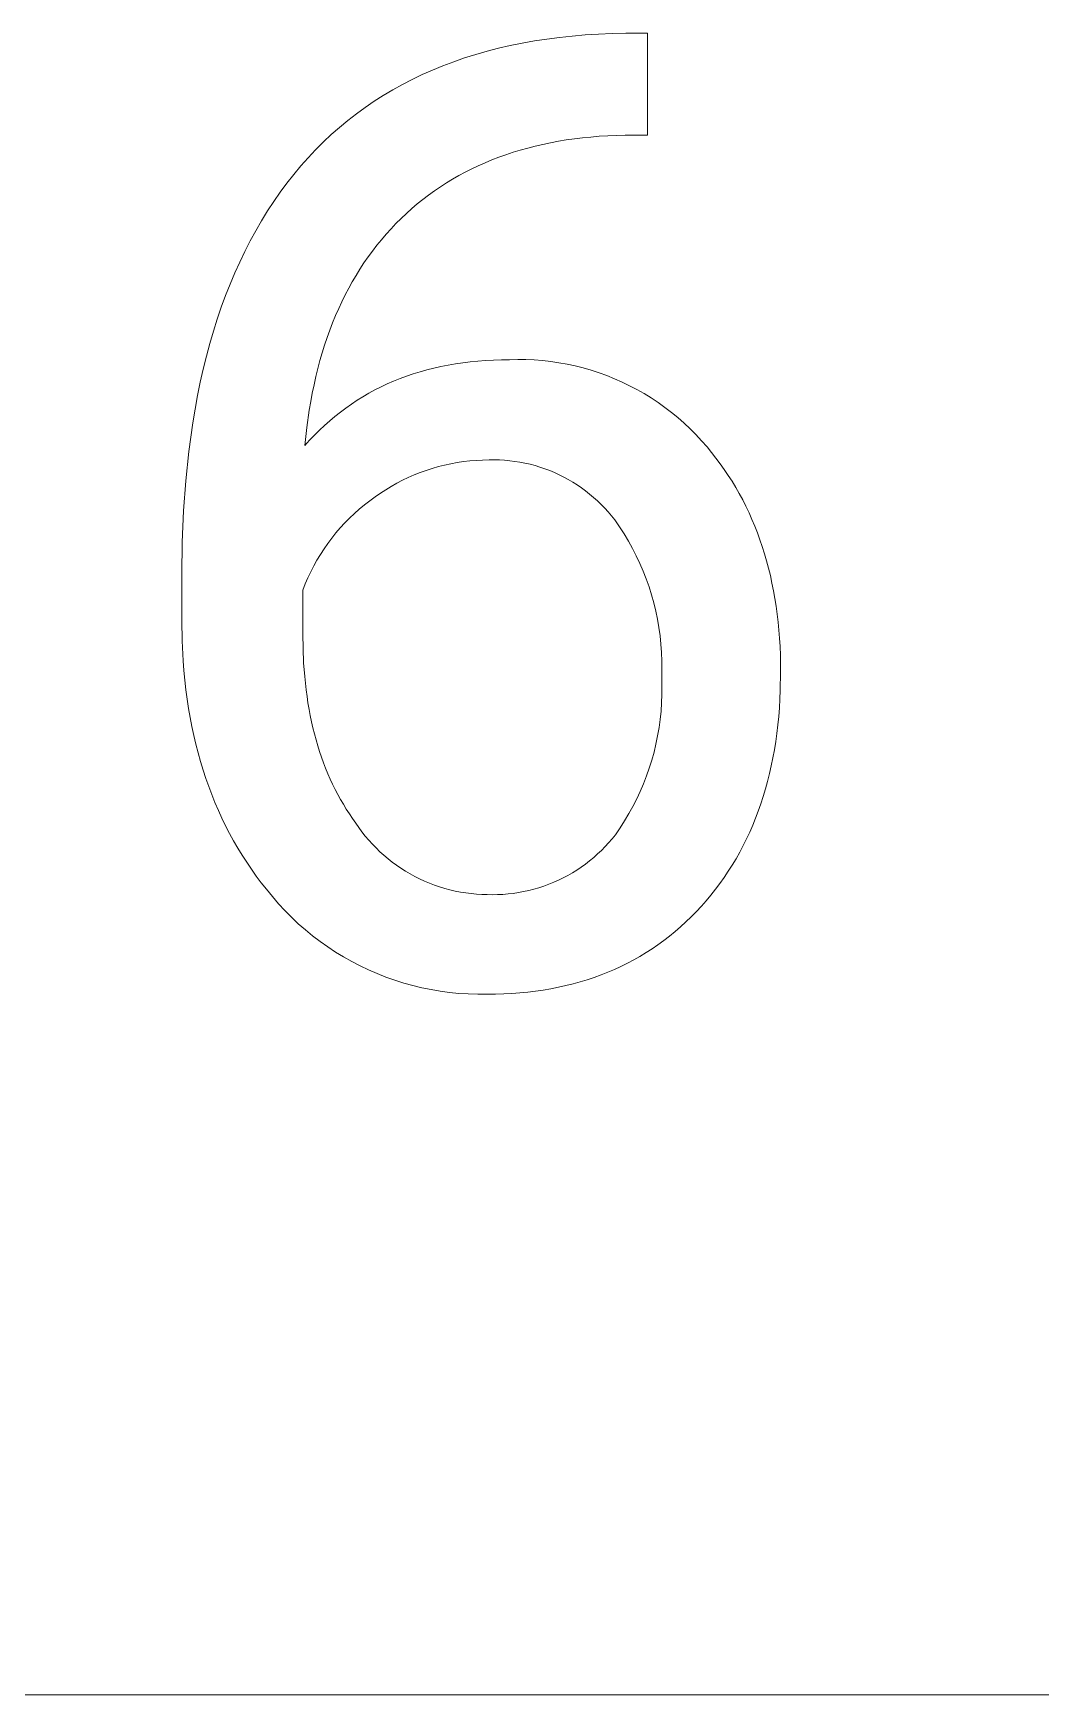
# Model space of a CAD drawing. Header units: millimetres. Extents: x 4001 to 9794, y -321 to 3726.
# Drawn here: x 8771.8 to 8830.2, y 2.4 to 98.6 of the extents above; entities that cross this region are included whole.
import ezdxf

# ---------------------------------------------------------------- set-up
doc = ezdxf.new("R2010")
doc.units = ezdxf.units.MM
doc.header["$MEASUREMENT"] = 0
doc.layers.add('Domyślny', color=7, linetype='Continuous', true_color=0x000000)

msp = doc.modelspace()

# ---------------------------------------------------------------- linework, layer by layer
at = {"layer": 'Domyślny', "color": 18, "lineweight": 15, "true_color": 0x000000}
for p, q in [((8800.137, 98.07), (8800.842, 98.196)), ((8800.842, 98.196), (8801.56, 98.306)), ((8801.56, 98.306), (8802.289, 98.401)), ((8802.289, 98.401), (8803.031, 98.48)), ((8803.031, 98.48), (8803.786, 98.544)), ((8803.786, 98.544), (8804.553, 98.593)), ((8804.553, 98.593), (8805.332, 98.627)), ((8805.332, 98.627), (8806.123, 98.646)), ((8806.123, 98.646), (8807.377, 98.646)), ((8807.377, 98.646), (8807.377, 92.743)), ((8796.165, 96.997), (8796.796, 97.214)), ((8796.796, 97.214), (8797.44, 97.416)), ((8797.44, 97.416), (8798.096, 97.602)), ((8798.096, 97.602), (8798.764, 97.774)), ((8798.764, 97.774), (8799.444, 97.93)), ((8799.444, 97.93), (8800.137, 98.07)), ((8793.763, 95.975), (8794.345, 96.253)), ((8794.345, 96.253), (8794.94, 96.516)), ((8794.94, 96.516), (8795.546, 96.764)), ((8795.546, 96.764), (8796.165, 96.997)), ((8792.092, 95.048), (8792.637, 95.372)), ((8792.637, 95.372), (8793.194, 95.681)), ((8793.194, 95.681), (8793.763, 95.975)), ((8790.531, 93.983), (8791.039, 94.353)), ((8791.039, 94.353), (8791.559, 94.708)), ((8791.559, 94.708), (8792.092, 95.048)), ((8789.552, 93.196), (8790.035, 93.597)), ((8790.035, 93.597), (8790.531, 93.983)), ((8788.622, 92.347), (8789.081, 92.779)), ((8789.081, 92.779), (8789.552, 93.196)), ((8802.225, 92.388), (8801.772, 92.304)), ((8802.685, 92.463), (8802.225, 92.388)), ((8803.151, 92.53), (8802.685, 92.463)), ((8803.624, 92.587), (8803.151, 92.53)), ((8804.103, 92.636), (8803.624, 92.587)), ((8804.589, 92.676), (8804.103, 92.636)), ((8805.081, 92.707), (8804.589, 92.676)), ((8805.579, 92.729), (8805.081, 92.707)), ((8806.084, 92.743), (8805.579, 92.729)), ((8807.377, 92.743), (8806.084, 92.743)), ((8787.32, 90.96), (8787.741, 91.438)), ((8787.741, 91.438), (8788.175, 91.9)), ((8788.175, 91.9), (8788.622, 92.347)), ((8798.778, 91.467), (8798.376, 91.312)), ((8799.187, 91.613), (8798.778, 91.467)), ((8799.601, 91.751), (8799.187, 91.613)), ((8800.023, 91.879), (8799.601, 91.751)), ((8800.45, 91.999), (8800.023, 91.879)), ((8800.884, 92.109), (8800.45, 91.999)), ((8801.325, 92.211), (8800.884, 92.109)), ((8801.772, 92.304), (8801.325, 92.211)), ((8786.511, 89.959), (8786.91, 90.467)), ((8786.91, 90.467), (8787.32, 90.96)), ((8796.833, 90.604), (8796.464, 90.404)), ((8797.209, 90.794), (8796.833, 90.604)), ((8797.592, 90.976), (8797.209, 90.794)), ((8797.981, 91.148), (8797.592, 90.976)), ((8798.376, 91.312), (8797.981, 91.148)), ((8786.125, 89.437), (8786.511, 89.959)), ((8795.05, 89.518), (8794.712, 89.274)), ((8795.393, 89.753), (8795.05, 89.518)), ((8795.744, 89.979), (8795.393, 89.753)), ((8796.101, 90.196), (8795.744, 89.979)), ((8796.464, 90.404), (8796.101, 90.196)), ((8785.391, 88.352), (8785.752, 88.901)), ((8785.752, 88.901), (8786.125, 89.437)), ((8794.057, 88.759), (8793.738, 88.488)), ((8794.381, 89.021), (8794.057, 88.759)), ((8794.712, 89.274), (8794.381, 89.021)), ((8784.707, 87.211), (8785.043, 87.788)), ((8785.043, 87.788), (8785.391, 88.352)), ((8792.825, 87.624), (8792.537, 87.32)), ((8793.122, 87.92), (8792.825, 87.624)), ((8793.427, 88.209), (8793.122, 87.92)), ((8793.738, 88.488), (8793.427, 88.209)), ((8784.075, 86.014), (8784.385, 86.619)), ((8784.385, 86.619), (8784.707, 87.211)), ((8791.984, 86.69), (8791.719, 86.364)), ((8792.257, 87.008), (8791.984, 86.69)), ((8792.537, 87.32), (8792.257, 87.008)), ((8783.777, 85.395), (8784.075, 86.014)), ((8791.214, 85.689), (8790.973, 85.341)), ((8791.463, 86.03), (8791.214, 85.689)), ((8791.719, 86.364), (8791.463, 86.03)), ((8783.22, 84.114), (8783.492, 84.762)), ((8783.492, 84.762), (8783.777, 85.395)), ((8790.74, 84.986), (8790.515, 84.623)), ((8790.973, 85.341), (8790.74, 84.986)), ((8782.961, 83.453), (8783.22, 84.114)), ((8790.088, 83.875), (8789.886, 83.49)), ((8790.297, 84.252), (8790.088, 83.875)), ((8790.515, 84.623), (8790.297, 84.252)), ((8782.48, 82.09), (8782.714, 82.778)), ((8782.714, 82.778), (8782.961, 83.453)), ((8789.692, 83.097), (8789.507, 82.697)), ((8789.886, 83.49), (8789.692, 83.097)), ((8782.258, 81.387), (8782.48, 82.09)), ((8789.159, 81.875), (8788.996, 81.453)), ((8789.329, 82.29), (8789.159, 81.875)), ((8789.507, 82.697), (8789.329, 82.29)), ((8782.049, 80.67), (8782.258, 81.387)), ((8788.842, 81.024), (8788.695, 80.587)), ((8788.996, 81.453), (8788.842, 81.024)), ((8781.669, 79.194), (8781.853, 79.939)), ((8781.853, 79.939), (8782.049, 80.67)), ((8788.556, 80.143), (8788.426, 79.691)), ((8788.695, 80.587), (8788.556, 80.143)), ((8781.498, 78.435), (8781.669, 79.194)), ((8788.302, 79.232), (8788.187, 78.765)), ((8788.426, 79.691), (8788.302, 79.232)), ((8793.439, 78.789), (8793.824, 78.92)), ((8793.824, 78.92), (8794.216, 79.042)), ((8794.216, 79.042), (8794.613, 79.153)), ((8794.613, 79.153), (8795.017, 79.255)), ((8795.017, 79.255), (8795.426, 79.348)), ((8795.426, 79.348), (8795.842, 79.43)), ((8795.842, 79.43), (8796.264, 79.503)), ((8796.264, 79.503), (8796.692, 79.566)), ((8796.692, 79.566), (8797.126, 79.62)), ((8797.126, 79.62), (8797.567, 79.664)), ((8797.567, 79.664), (8798.014, 79.698)), ((8798.014, 79.698), (8798.466, 79.722)), ((8798.466, 79.722), (8798.925, 79.737)), ((8798.925, 79.737), (8799.391, 79.741)), ((8799.391, 79.741), (8799.87, 79.753)), ((8799.87, 79.753), (8800.35, 79.747)), ((8800.35, 79.747), (8800.829, 79.726)), ((8800.829, 79.726), (8801.307, 79.689)), ((8801.307, 79.689), (8801.784, 79.635)), ((8801.784, 79.635), (8802.258, 79.565)), ((8802.258, 79.565), (8802.73, 79.48)), ((8802.73, 79.48), (8803.199, 79.378)), ((8803.199, 79.378), (8803.664, 79.261)), ((8803.664, 79.261), (8804.125, 79.128)), ((8804.125, 79.128), (8804.581, 78.979)), ((8804.581, 78.979), (8805.031, 78.816)), ((8781.34, 77.663), (8781.498, 78.435)), ((8788.08, 78.291), (8787.98, 77.81)), ((8788.187, 78.765), (8788.08, 78.291)), ((8791.257, 77.797), (8791.605, 77.987)), ((8791.605, 77.987), (8791.96, 78.167)), ((8791.96, 78.167), (8792.321, 78.337)), ((8792.321, 78.337), (8792.687, 78.497)), ((8792.687, 78.497), (8793.06, 78.648)), ((8793.06, 78.648), (8793.439, 78.789)), ((8805.031, 78.816), (8805.476, 78.637)), ((8805.476, 78.637), (8805.915, 78.443)), ((8805.915, 78.443), (8806.347, 78.234)), ((8806.347, 78.234), (8806.772, 78.011)), ((8806.772, 78.011), (8807.188, 77.774)), ((8781.195, 76.876), (8781.34, 77.663)), ((8787.888, 77.321), (8787.804, 76.824)), ((8787.98, 77.81), (8787.888, 77.321)), ((8789.924, 76.942), (8790.248, 77.17)), ((8790.248, 77.17), (8790.578, 77.389)), ((8790.578, 77.389), (8790.915, 77.598)), ((8790.915, 77.598), (8791.257, 77.797)), ((8807.188, 77.774), (8807.597, 77.523)), ((8807.597, 77.523), (8807.997, 77.258)), ((8807.997, 77.258), (8808.388, 76.98)), ((8808.388, 76.98), (8808.769, 76.689)), ((8780.834, 74.432), (8781.062, 76.075)), ((8781.062, 76.075), (8781.195, 76.876)), ((8787.804, 76.824), (8787.66, 75.809)), ((8788.687, 75.931), (8788.987, 76.198)), ((8788.987, 76.198), (8789.293, 76.456)), ((8789.293, 76.456), (8789.605, 76.704)), ((8789.605, 76.704), (8789.924, 76.942)), ((8808.769, 76.689), (8809.14, 76.385)), ((8809.14, 76.385), (8809.5, 76.069)), ((8809.5, 76.069), (8809.85, 75.74)), ((8787.66, 75.809), (8787.547, 74.765)), ((8787.547, 74.765), (8787.823, 75.071)), ((8787.823, 75.071), (8788.105, 75.367)), ((8788.105, 75.367), (8788.393, 75.654)), ((8788.393, 75.654), (8788.687, 75.931)), ((8809.85, 75.74), (8810.188, 75.401)), ((8810.188, 75.401), (8810.515, 75.049)), ((8780.657, 72.733), (8780.834, 74.432)), ((8810.515, 75.049), (8810.83, 74.687)), ((8810.83, 74.687), (8811.093, 74.37)), ((8811.093, 74.37), (8811.348, 74.047)), ((8794.221, 73.202), (8793.876, 73.065)), ((8794.57, 73.328), (8794.221, 73.202)), ((8794.923, 73.443), (8794.57, 73.328)), ((8795.279, 73.546), (8794.923, 73.443)), ((8795.639, 73.637), (8795.279, 73.546)), ((8796.002, 73.716), (8795.639, 73.637)), ((8796.367, 73.783), (8796.002, 73.716)), ((8796.734, 73.838), (8796.367, 73.783)), ((8797.102, 73.88), (8796.734, 73.838)), ((8797.472, 73.911), (8797.102, 73.88)), ((8797.843, 73.929), (8797.472, 73.911)), ((8798.214, 73.935), (8797.843, 73.929)), ((8798.513, 73.939), (8798.214, 73.935)), ((8798.812, 73.932), (8798.513, 73.939)), ((8799.11, 73.915), (8798.812, 73.932)), ((8799.408, 73.889), (8799.11, 73.915)), ((8799.704, 73.852), (8799.408, 73.889)), ((8800, 73.805), (8799.704, 73.852)), ((8800.293, 73.748), (8800, 73.805)), ((8800.584, 73.681), (8800.293, 73.748)), ((8800.873, 73.604), (8800.584, 73.681)), ((8801.159, 73.518), (8800.873, 73.604)), ((8801.442, 73.422), (8801.159, 73.518)), ((8801.722, 73.317), (8801.442, 73.422)), ((8801.998, 73.202), (8801.722, 73.317)), ((8802.27, 73.078), (8801.998, 73.202)), ((8811.348, 74.047), (8811.594, 73.718)), ((8811.594, 73.718), (8811.833, 73.383)), ((8811.833, 73.383), (8812.062, 73.042)), ((8780.53, 70.978), (8780.657, 72.733)), ((8792.231, 72.21), (8791.921, 72.007)), ((8792.549, 72.402), (8792.231, 72.21)), ((8792.872, 72.584), (8792.549, 72.402)), ((8793.202, 72.756), (8792.872, 72.584)), ((8793.536, 72.916), (8793.202, 72.756)), ((8793.876, 73.065), (8793.536, 72.916)), ((8802.537, 72.944), (8802.27, 73.078)), ((8802.8, 72.802), (8802.537, 72.944)), ((8803.058, 72.651), (8802.8, 72.802)), ((8803.31, 72.491), (8803.058, 72.651)), ((8803.557, 72.323), (8803.31, 72.491)), ((8803.799, 72.146), (8803.557, 72.323)), ((8812.062, 73.042), (8812.283, 72.696)), ((8812.283, 72.696), (8812.496, 72.343)), ((8812.496, 72.343), (8812.7, 71.985)), ((8790.999, 71.333), (8790.702, 71.087)), ((8791.304, 71.569), (8790.999, 71.333)), ((8791.617, 71.794), (8791.304, 71.569)), ((8791.921, 72.007), (8791.617, 71.794)), ((8804.034, 71.962), (8803.799, 72.146)), ((8804.262, 71.769), (8804.034, 71.962)), ((8804.484, 71.569), (8804.262, 71.769)), ((8804.7, 71.362), (8804.484, 71.569)), ((8804.908, 71.147), (8804.7, 71.362)), ((8812.7, 71.985), (8812.896, 71.622)), ((8812.896, 71.622), (8813.083, 71.252)), ((8813.083, 71.252), (8813.262, 70.877)), ((8780.454, 69.167), (8780.53, 70.978)), ((8789.864, 70.291), (8789.603, 70.007)), ((8790.135, 70.565), (8789.864, 70.291)), ((8790.414, 70.831), (8790.135, 70.565)), ((8790.702, 71.087), (8790.414, 70.831)), ((8805.108, 70.926), (8804.908, 71.147)), ((8805.301, 70.698), (8805.108, 70.926)), ((8805.486, 70.463), (8805.301, 70.698)), ((8805.764, 70.064), (8805.486, 70.463)), ((8813.262, 70.877), (8813.433, 70.495)), ((8813.433, 70.495), (8813.595, 70.108)), ((8789.111, 69.414), (8788.88, 69.105)), ((8789.352, 69.714), (8789.111, 69.414)), ((8789.603, 70.007), (8789.352, 69.714)), ((8806.028, 69.656), (8805.764, 70.064)), ((8806.278, 69.239), (8806.028, 69.656)), ((8813.595, 70.108), (8813.749, 69.716)), ((8813.749, 69.716), (8813.895, 69.317)), ((8813.895, 69.317), (8814.032, 68.913)), ((8780.429, 67.299), (8780.454, 69.167)), ((8788.45, 68.465), (8788.251, 68.135)), ((8788.659, 68.789), (8788.45, 68.465)), ((8788.88, 69.105), (8788.659, 68.789)), ((8806.514, 68.815), (8806.278, 69.239)), ((8806.736, 68.382), (8806.514, 68.815)), ((8806.943, 67.942), (8806.736, 68.382)), ((8814.032, 68.913), (8814.161, 68.502)), ((8814.161, 68.502), (8814.281, 68.086)), ((8787.888, 67.455), (8787.724, 67.106)), ((8788.064, 67.798), (8787.888, 67.455)), ((8788.251, 68.135), (8788.064, 67.798)), ((8807.135, 67.496), (8806.943, 67.942)), ((8807.312, 67.043), (8807.135, 67.496)), ((8814.281, 68.086), (8814.393, 67.664)), ((8814.393, 67.664), (8814.497, 67.237)), ((8780.429, 64.637), (8780.429, 67.299)), ((8787.571, 66.752), (8787.431, 66.393)), ((8787.431, 66.393), (8787.431, 63.847)), ((8787.724, 67.106), (8787.571, 66.752)), ((8807.474, 66.585), (8807.312, 67.043)), ((8807.621, 66.122), (8807.474, 66.585)), ((8814.497, 67.237), (8814.592, 66.803)), ((8814.592, 66.803), (8814.679, 66.364)), ((8807.751, 65.654), (8807.621, 66.122)), ((8807.866, 65.181), (8807.751, 65.654)), ((8814.679, 66.364), (8814.758, 65.918)), ((8814.758, 65.918), (8814.828, 65.467)), ((8814.828, 65.467), (8814.89, 65.01)), ((8780.448, 63.458), (8780.429, 64.637)), ((8807.965, 64.705), (8807.866, 65.181)), ((8808.048, 64.227), (8807.965, 64.705)), ((8814.89, 65.01), (8814.944, 64.547)), ((8814.944, 64.547), (8814.989, 64.079)), ((8787.431, 63.847), (8787.443, 63.007)), ((8808.115, 63.745), (8808.048, 64.227)), ((8808.166, 63.262), (8808.115, 63.745)), ((8814.989, 64.079), (8815.027, 63.604)), ((8815.027, 63.604), (8815.056, 63.124)), ((8780.506, 62.306), (8780.448, 63.458)), ((8787.443, 63.007), (8787.479, 62.189)), ((8808.201, 62.777), (8808.166, 63.262)), ((8808.219, 62.291), (8808.201, 62.777)), ((8815.056, 63.124), (8815.076, 62.638)), ((8815.076, 62.638), (8815.093, 61.648)), ((8780.549, 61.741), (8780.506, 62.306)), ((8780.602, 61.183), (8780.549, 61.741)), ((8787.479, 62.189), (8787.539, 61.392)), ((8808.206, 61.32), (8808.221, 61.805)), ((8808.221, 61.805), (8808.219, 62.291)), ((8815.093, 61.648), (8815.075, 60.601)), ((8780.664, 60.631), (8780.602, 61.183)), ((8780.736, 60.087), (8780.664, 60.631)), ((8787.539, 61.392), (8787.623, 60.616)), ((8808.221, 60.837), (8808.206, 61.32)), ((8808.22, 60.355), (8808.221, 60.837)), ((8780.817, 59.549), (8780.736, 60.087)), ((8787.623, 60.616), (8787.674, 60.236)), ((8787.674, 60.236), (8787.731, 59.861)), ((8787.731, 59.861), (8787.793, 59.491)), ((8808.169, 59.391), (8808.203, 59.872)), ((8808.203, 59.872), (8808.22, 60.355)), ((8815.053, 60.088), (8815.021, 59.581)), ((8815.075, 60.601), (8815.053, 60.088)), ((8780.909, 59.018), (8780.817, 59.549)), ((8781.009, 58.494), (8780.909, 59.018)), ((8787.793, 59.491), (8787.862, 59.126)), ((8787.862, 59.126), (8787.937, 58.767)), ((8787.937, 58.767), (8788.018, 58.413)), ((8808.054, 58.433), (8808.12, 58.911)), ((8808.12, 58.911), (8808.169, 59.391)), ((8814.981, 59.081), (8814.932, 58.588)), ((8815.021, 59.581), (8814.981, 59.081)), ((8781.119, 57.978), (8781.009, 58.494)), ((8781.239, 57.468), (8781.119, 57.978)), ((8788.018, 58.413), (8788.105, 58.064)), ((8788.105, 58.064), (8788.198, 57.72)), ((8807.875, 57.484), (8807.973, 57.957)), ((8807.973, 57.957), (8808.054, 58.433)), ((8814.874, 58.102), (8814.807, 57.622)), ((8814.932, 58.588), (8814.874, 58.102)), ((8781.369, 56.964), (8781.239, 57.468)), ((8781.508, 56.468), (8781.369, 56.964)), ((8788.198, 57.72), (8788.297, 57.381)), ((8788.297, 57.381), (8788.401, 57.047)), ((8788.401, 57.047), (8788.512, 56.719)), ((8807.633, 56.55), (8807.762, 57.015)), ((8807.762, 57.015), (8807.875, 57.484)), ((8814.731, 57.148), (8814.646, 56.682)), ((8814.807, 57.622), (8814.731, 57.148)), ((8781.656, 55.979), (8781.508, 56.468)), ((8781.814, 55.496), (8781.656, 55.979)), ((8788.512, 56.719), (8788.629, 56.395)), ((8788.629, 56.395), (8788.752, 56.077)), ((8788.752, 56.077), (8788.881, 55.764)), ((8807.329, 55.634), (8807.489, 56.09)), ((8807.489, 56.09), (8807.633, 56.55)), ((8814.552, 56.222), (8814.449, 55.768)), ((8814.646, 56.682), (8814.552, 56.222)), ((8781.982, 55.02), (8781.814, 55.496)), ((8782.159, 54.551), (8781.982, 55.02)), ((8788.881, 55.764), (8789.015, 55.456)), ((8789.015, 55.456), (8789.156, 55.153)), ((8789.156, 55.153), (8789.303, 54.855)), ((8789.303, 54.855), (8789.456, 54.562)), ((8806.965, 54.741), (8807.154, 55.185)), ((8807.154, 55.185), (8807.329, 55.634)), ((8814.216, 54.881), (8814.086, 54.448)), ((8814.337, 55.321), (8814.216, 54.881)), ((8814.449, 55.768), (8814.337, 55.321)), ((8782.346, 54.089), (8782.159, 54.551)), ((8782.542, 53.634), (8782.346, 54.089)), ((8789.456, 54.562), (8789.615, 54.274)), ((8789.615, 54.274), (8789.779, 53.991)), ((8789.779, 53.991), (8789.95, 53.713)), ((8806.541, 53.874), (8806.76, 54.304)), ((8806.76, 54.304), (8806.965, 54.741)), ((8813.947, 54.021), (8813.8, 53.6)), ((8814.086, 54.448), (8813.947, 54.021)), ((8782.747, 53.185), (8782.542, 53.634)), ((8782.963, 52.743), (8782.747, 53.185)), ((8789.95, 53.713), (8790.127, 53.44)), ((8790.127, 53.44), (8790.309, 53.172)), ((8790.309, 53.172), (8790.498, 52.909)), ((8805.799, 52.631), (8806.06, 53.037)), ((8806.06, 53.037), (8806.308, 53.451)), ((8806.308, 53.451), (8806.541, 53.874)), ((8813.643, 53.187), (8813.477, 52.78)), ((8813.8, 53.6), (8813.643, 53.187)), ((8783.188, 52.308), (8782.963, 52.743)), ((8783.422, 51.88), (8783.188, 52.308)), ((8790.498, 52.909), (8790.673, 52.652)), ((8790.673, 52.652), (8790.857, 52.401)), ((8790.857, 52.401), (8791.049, 52.157)), ((8791.049, 52.157), (8791.249, 51.919)), ((8805.137, 51.766), (8805.335, 51.997)), ((8805.335, 51.997), (8805.525, 52.234)), ((8805.525, 52.234), (8805.799, 52.631)), ((8813.118, 51.985), (8812.926, 51.598)), ((8813.302, 52.379), (8813.118, 51.985)), ((8813.477, 52.78), (8813.302, 52.379)), ((8783.666, 51.459), (8783.422, 51.88)), ((8783.919, 51.044), (8783.666, 51.459)), ((8784.182, 50.636), (8783.919, 51.044)), ((8791.249, 51.919), (8791.457, 51.688)), ((8791.457, 51.688), (8791.672, 51.464)), ((8791.672, 51.464), (8791.895, 51.248)), ((8791.895, 51.248), (8792.126, 51.039)), ((8792.126, 51.039), (8792.363, 50.838)), ((8804.27, 50.914), (8804.497, 51.116)), ((8804.497, 51.116), (8804.718, 51.326)), ((8804.718, 51.326), (8804.931, 51.542)), ((8804.931, 51.542), (8805.137, 51.766)), ((8812.724, 51.217), (8812.513, 50.843)), ((8812.926, 51.598), (8812.724, 51.217)), ((8784.454, 50.234), (8784.182, 50.636)), ((8784.736, 49.84), (8784.454, 50.234)), ((8792.363, 50.838), (8792.607, 50.645)), ((8792.607, 50.645), (8792.857, 50.461)), ((8792.857, 50.461), (8793.114, 50.285)), ((8793.114, 50.285), (8793.376, 50.118)), ((8793.376, 50.118), (8793.643, 49.96)), ((8803.037, 50.027), (8803.295, 50.188)), ((8803.295, 50.188), (8803.548, 50.357)), ((8803.548, 50.357), (8803.795, 50.535)), ((8803.795, 50.535), (8804.035, 50.72)), ((8804.035, 50.72), (8804.27, 50.914)), ((8812.064, 50.115), (8811.826, 49.76)), ((8812.293, 50.475), (8812.064, 50.115)), ((8812.513, 50.843), (8812.293, 50.475)), ((8785.028, 49.452), (8784.736, 49.84)), ((8785.328, 49.07), (8785.028, 49.452)), ((8793.643, 49.96), (8793.916, 49.811)), ((8793.916, 49.811), (8794.194, 49.672)), ((8794.194, 49.672), (8794.476, 49.542)), ((8794.476, 49.542), (8794.763, 49.421)), ((8794.763, 49.421), (8795.053, 49.31)), ((8795.053, 49.31), (8795.347, 49.209)), ((8795.347, 49.209), (8795.645, 49.119)), ((8795.645, 49.119), (8795.945, 49.038)), ((8800.512, 49), (8800.806, 49.075)), ((8800.806, 49.075), (8801.098, 49.161)), ((8801.098, 49.161), (8801.387, 49.256)), ((8801.387, 49.256), (8801.672, 49.361)), ((8801.672, 49.361), (8801.954, 49.476)), ((8801.954, 49.476), (8802.232, 49.6)), ((8802.232, 49.6), (8802.505, 49.733)), ((8802.505, 49.733), (8802.773, 49.876)), ((8802.773, 49.876), (8803.037, 50.027)), ((8811.58, 49.412), (8811.324, 49.071)), ((8811.826, 49.76), (8811.58, 49.412)), ((8785.669, 48.647), (8785.328, 49.07)), ((8786.024, 48.236), (8785.669, 48.647)), ((8786.393, 47.837), (8786.024, 48.236)), ((8795.945, 49.038), (8796.248, 48.967)), ((8796.248, 48.967), (8796.553, 48.907)), ((8796.553, 48.907), (8796.859, 48.857)), ((8796.859, 48.857), (8797.168, 48.818)), ((8797.168, 48.818), (8797.477, 48.789)), ((8797.477, 48.789), (8797.788, 48.77)), ((8797.788, 48.77), (8798.098, 48.762)), ((8798.098, 48.762), (8798.402, 48.756)), ((8798.402, 48.756), (8798.706, 48.76)), ((8798.706, 48.76), (8799.01, 48.774)), ((8799.01, 48.774), (8799.313, 48.799)), ((8799.313, 48.799), (8799.615, 48.834)), ((8799.615, 48.834), (8799.916, 48.879)), ((8799.916, 48.879), (8800.215, 48.934)), ((8800.215, 48.934), (8800.512, 49)), ((8810.785, 48.408), (8810.502, 48.087)), ((8811.059, 48.736), (8810.785, 48.408)), ((8811.324, 49.071), (8811.059, 48.736)), ((8786.775, 47.452), (8786.393, 47.837)), ((8787.171, 47.079), (8786.775, 47.452)), ((8809.606, 47.177), (8809.295, 46.893)), ((8809.911, 47.47), (8809.606, 47.177)), ((8810.209, 47.773), (8809.911, 47.47)), ((8810.502, 48.087), (8810.209, 47.773)), ((8787.579, 46.721), (8787.171, 47.079)), ((8788, 46.377), (8787.579, 46.721)), ((8788.432, 46.048), (8788, 46.377)), ((8808.656, 46.356), (8808.327, 46.102)), ((8808.979, 46.62), (8808.656, 46.356)), ((8809.295, 46.893), (8808.979, 46.62)), ((8788.875, 45.733), (8788.432, 46.048)), ((8789.328, 45.435), (8788.875, 45.733)), ((8789.792, 45.152), (8789.328, 45.435)), ((8807.302, 45.401), (8806.949, 45.187)), ((8807.65, 45.625), (8807.302, 45.401)), ((8807.991, 45.859), (8807.65, 45.625)), ((8808.327, 46.102), (8807.991, 45.859)), ((8790.265, 44.885), (8789.792, 45.152)), ((8790.748, 44.635), (8790.265, 44.885)), ((8791.238, 44.402), (8790.748, 44.635)), ((8791.736, 44.185), (8791.238, 44.402)), ((8805.089, 44.267), (8804.698, 44.113)), ((8805.473, 44.431), (8805.089, 44.267)), ((8805.851, 44.605), (8805.473, 44.431)), ((8806.223, 44.789), (8805.851, 44.605)), ((8806.589, 44.983), (8806.223, 44.789)), ((8806.949, 45.187), (8806.589, 44.983)), ((8792.242, 43.986), (8791.736, 44.185)), ((8792.754, 43.805), (8792.242, 43.986)), ((8793.272, 43.641), (8792.754, 43.805)), ((8793.795, 43.496), (8793.272, 43.641)), ((8794.323, 43.368), (8793.795, 43.496)), ((8794.855, 43.259), (8794.323, 43.368)), ((8801.791, 43.312), (8801.351, 43.238)), ((8802.225, 43.397), (8801.791, 43.312)), ((8802.653, 43.491), (8802.225, 43.397)), ((8803.074, 43.596), (8802.653, 43.491)), ((8803.489, 43.71), (8803.074, 43.596)), ((8803.898, 43.835), (8803.489, 43.71)), ((8804.301, 43.969), (8803.898, 43.835)), ((8804.698, 44.113), (8804.301, 43.969)), ((8795.391, 43.168), (8794.855, 43.259)), ((8795.929, 43.096), (8795.391, 43.168)), ((8796.47, 43.042), (8795.929, 43.096)), ((8797.012, 43.008), (8796.47, 43.042)), ((8797.555, 42.991), (8797.012, 43.008)), ((8798.098, 42.994), (8797.555, 42.991)), ((8798.582, 42.999), (8798.098, 42.994)), ((8799.059, 43.014), (8798.582, 42.999)), ((8799.53, 43.039), (8799.059, 43.014)), ((8799.994, 43.074), (8799.53, 43.039)), ((8800.453, 43.118), (8799.994, 43.074)), ((8800.905, 43.173), (8800.453, 43.118)), ((8801.351, 43.238), (8800.905, 43.173)), ((7605.139, 2.426), (9794.274, 2.426))]:
    msp.add_line(p, q, dxfattribs=at)

doc.saveas('drawing.dxf')
